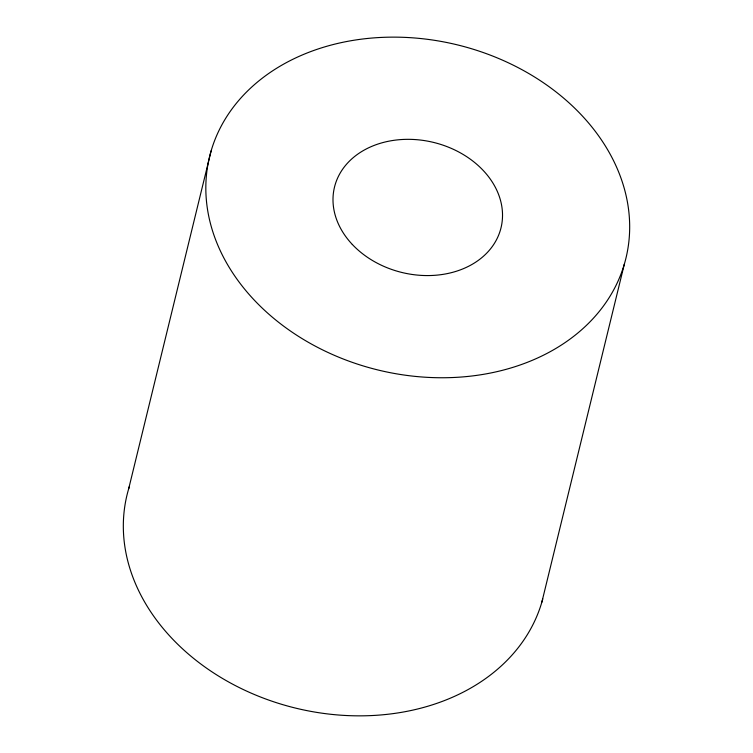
<?xml version="1.0" encoding="UTF-8"?>
<svg xmlns="http://www.w3.org/2000/svg" width="753" height="753" viewBox="0 0 753 753"><rect width="100%" height="100%" fill="white"/><g stroke="black" fill="none" stroke-linecap="round" stroke-linejoin="round"><path stroke-width="1.13" d="M128.659 488.866L211.16 150.779M541.84 602.221L624.341 264.134A214.285 167.335 13.7 0 0 355.341 40.022A214.285 167.335 13.7 0 0 273.565 318.208A214.285 167.335 13.7 0 0 624.341 264.134M542.762 598.917A214.285 167.335 13.7 0 1 288.738 706.342A214.285 167.335 13.7 0 1 129.318 486.683M352.329 244.471A85.71 66.932 13.7 0 0 497.14 238.475A85.71 66.932 13.7 0 0 403.787 139.418A85.71 66.932 13.7 0 0 352.329 244.471"/></g></svg>
